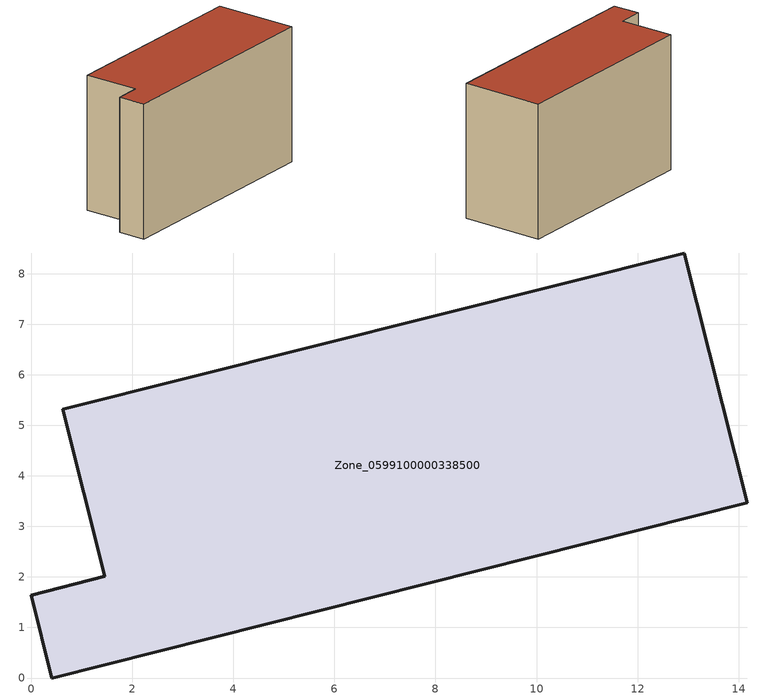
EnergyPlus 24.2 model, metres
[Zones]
Zone_0599100000338500
 floor ground (C_G): 12.93,8.41 14.17,3.47 0.41,0 0,1.64 1.46,2.01 0.63,5.32 z0
 wall outside (C_F): 0.41,0 14.17,3.47 12.93,8.41 0.63,5.32 1.46,2.01 0,1.64 0.41,0 z0:8.32
 roof outside (C_R): 14.17,3.47 12.93,8.41 0.63,5.32 1.46,2.01 0,1.64 0.41,0 z8.32
[BUILDING]
Pand.0599100000338500: North Axis=0; Terrain=City; Loads Convergence Tolerance Value=0.04; Temperature Convergence Tolerance Value=0.4; Solar Distribution=FullExterior; Maximum Number of Warmup Days=25; Minimum Number of Warmup Days=1
[Site:Location]
Rotterdam.The.Hague.AP_ZH_NLD Design_Conditions: Latitude=51.96; Longitude=4.45; Time Zone=1; Elevation=-4.5
[SITE:GROUNDTEMPERATURE:BUILDINGSURFACE]
18, 18, 18, 18, 18, 18, 18, 18, 18, 18, 18, 18
[MATERIAL] Thermal Absorptance=0.9; Solar Absorptance=0.7; Visible Absorptance=0.7
Name | Roughness | Thickness | Conductivity | Density | Specific Heat
G.TI.1992-2005 | MediumSmooth | 0.15 | 0.06 | 540 | 1210
F.TI.1992-2005 | Rough | 0.3 | 0.12 | 1920 | 840
R.TI.1992-2005 | MediumRough | 0.2 | 0.08 | 1500 | 1000
[CONSTRUCTION]
C_G: G.TI.1992-2005
C_F: F.TI.1992-2005
C_R: R.TI.1992-2005
[ZONE]
Zone_0599100000338500: Type=1; Multiplier=1; Ceiling Height=Autocalculate; Volume=Autocalculate; Floor Area=autocalculate; Part of Total Floor Area=Yes
[ZONEINFILTRATION:DESIGNFLOWRATE]
Infil_Zone_0599100000338500: Zone or ZoneList or Space or SpaceList=Zone_0599100000338500; Schedule=AlwaysOn; Design Flow Rate Calculation Method=Flow/Area; Flow Rate per Floor Area=0.0015; Constant Term Coefficient=1; Temperature Term Coefficient=0; Velocity Term Coefficient=0; Velocity Squared Term Coefficient=0
[HVACTEMPLATE:ZONE:IDEALLOADSAIRSYSTEM]
Zone_0599100000338500: Maximum Heating Supply Air Temperature=50; Minimum Cooling Supply Air Temperature=13; Maximum Heating Supply Air Humidity Ratio=0.0156; Minimum Cooling Supply Air Humidity Ratio=0.0077; Heating Limit=NoLimit; Cooling Limit=NoLimit; Dehumidification Control Type=ConstantSensibleHeatRatio; Cooling Sensible Heat Ratio=0.7; Dehumidification Setpoint=60; Humidification Control Type=None; Humidification Setpoint=30; Outdoor Air Method=None; Outdoor Air Flow Rate per Person=0.00944; Outdoor Air Flow Rate per Zone Floor Area=0; Outdoor Air Flow Rate per Zone=0; Demand Controlled Ventilation Type=None; Outdoor Air Economizer Type=NoEconomizer; Heat Recovery Type=None; Sensible Heat Recovery Effectiveness=0.7; Latent Heat Recovery Effectiveness=0.65
[ZONECONTROL:THERMOSTAT]
ThermostatControl_Zone_0599100000338500: Zone or ZoneList=Zone_0599100000338500; Control Type Schedule=DualSetpointControlType; Control 1=Thermostat_Zone_0599100000338500; Temperature Difference Between Cutout And Setpoint=0
[THERMOSTATSETPOINT:DUALSETPOINT]
Thermostat_Zone_0599100000338500: Heating Setpoint Temperature Schedule=HeatingSetpoint_Zone_0599100000338500; Cooling Setpoint Temperature Schedule=CoolingSetpoint_Zone_0599100000338500
[SCHEDULE:COMPACT]
HeatingSetpoint_Zone_0599100000338500: Through: 12/31, For: AllDays, Until: 24:00, 21
CoolingSetpoint_Zone_0599100000338500: Through: 12/31, For: AllDays, Until: 24:00, 24
DualSetpointControlType: Through: 12/31, For: AllDays, Until: 24:00, 4
AlwaysOn: Through: 12/31, For: AllDays, Until: 24:00, 1
